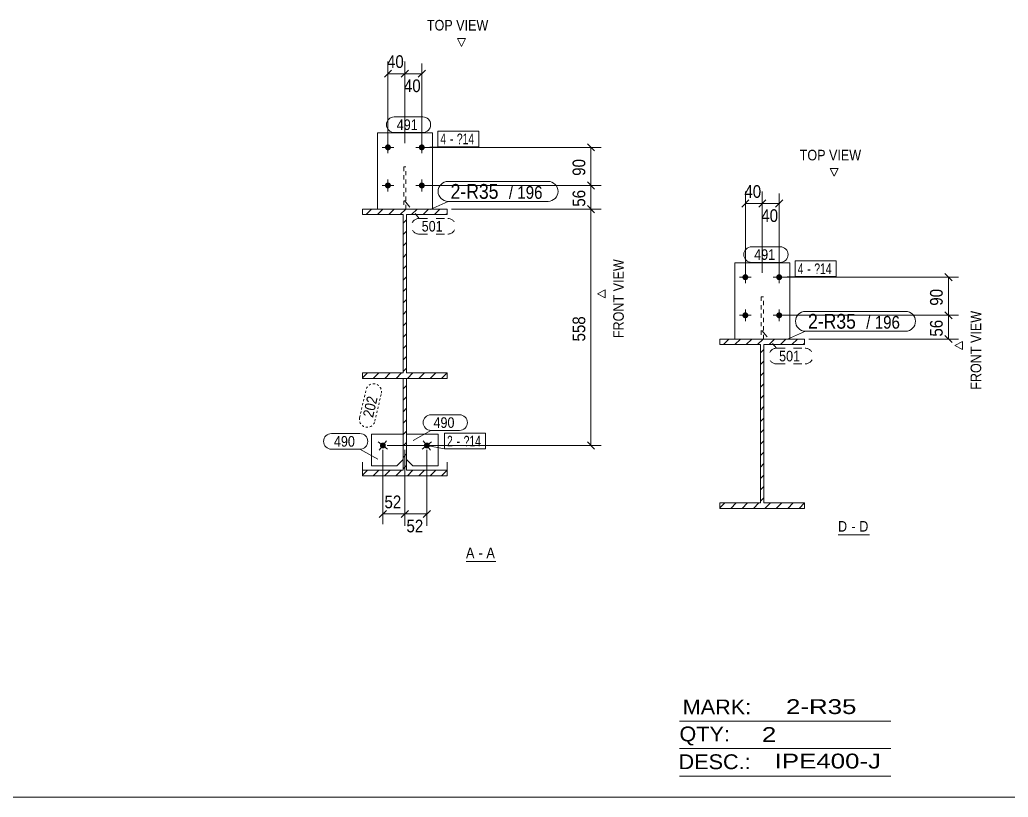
# Model space of a CAD drawing. Header units: millimetres. Extents: x 2 to 1174, y 1 to 825.
# Drawn here: x 236.1 to 469.7, y 5 to 188.7 of the extents above; entities that cross this region are included whole.
import ezdxf

# ---------------------------------------------------------------- set-up
doc = ezdxf.new("R2010")
doc.units = ezdxf.units.MM
for name, pattern in [('XKITLINE00', [0]), ('XKITLINE01', [4, 1, -1, 1, -1]), ('XKITLINE02', [4, 2, -2]), ('XKITLINE04', [3, 0.5, -0.5, 0.5, -0.5, 0.5, -0.5])]:
    doc.linetypes.add(name, pattern=pattern)
for name, color, linetype, lineweight in [('Bolt', 3, 'Continuous', 0), ('BoltMark', 7, 'Continuous', 0), ('Dimensions', 7, 'Continuous', 0), ('DrawingSheet', 5, 'Continuous', 0), ('OtherObjectType', 7, 'Continuous', 0), ('Part', 2, 'Continuous', 0), ('PartMark', 7, 'Continuous', 0)]:
    doc.layers.add(name, color=color, linetype=linetype, lineweight=lineweight)
doc.styles.add('ARIAL', font='ARIAL.TTF')
doc.styles.add('ARIAL_NARROW', font='ARIALN.TTF')

# ---------------------------------------------------------------- blocks, each defined once
blk = doc.blocks.new('*A1')
at = {"layer": 'Part', "color": 7, "linetype": 'XKITLINE00', "lineweight": 0}
for p, q in [((402.4, 111.94), (403.7, 113.24)), ((405.1, 111.94), (406.4, 113.24)), ((407.79, 111.94), (409.09, 113.24)), ((410.49, 111.94), (411.79, 113.24)), ((413.18, 111.94), (414.48, 113.24)), ((415.87, 111.94), (417.17, 113.24)), ((418.57, 111.94), (419.87, 113.24)), ((421.26, 111.94), (421.58, 112.26)), ((411.18, 109.94), (411.98, 110.74)), ((411.18, 107.24), (411.98, 108.04)), ((411.18, 104.55), (411.98, 105.35)), ((411.18, 101.86), (411.98, 102.66)), ((411.18, 99.16), (411.98, 99.96)), ((411.18, 96.47), (411.98, 97.27)), ((411.18, 93.77), (411.98, 94.57)), ((411.18, 91.08), (411.98, 91.88)), ((411.18, 88.39), (411.98, 89.19)), ((411.18, 85.69), (411.98, 86.49)), ((411.18, 83), (411.98, 83.8)), ((411.18, 80.3), (411.98, 81.1)), ((411.18, 77.61), (411.98, 78.41)), ((411.18, 74.92), (411.98, 75.72)), ((401.58, 73.4), (402.72, 74.54)), ((404.12, 73.24), (405.42, 74.54)), ((406.81, 73.24), (408.11, 74.54)), ((409.5, 73.24), (410.8, 74.54)), ((412.2, 73.24), (413.5, 74.54)), ((414.89, 73.24), (416.19, 74.54)), ((417.59, 73.24), (418.89, 74.54)), ((420.28, 73.24), (421.58, 74.54)), ((421.58, 74.54), (421.58, 74.54))]:
    blk.add_line(p, q, dxfattribs=at)
blk = doc.blocks.new('*A3')
at = {"layer": 'Part', "color": 7, "linetype": 'XKITLINE00', "lineweight": 0}
for p, q in [((317.92, 142.62), (319.22, 143.92)), ((320.61, 142.62), (321.91, 143.92)), ((323.3, 142.62), (324.6, 143.92)), ((326, 142.62), (327.3, 143.92)), ((328.69, 142.62), (329.99, 143.92)), ((331.39, 142.62), (332.69, 143.92)), ((334.08, 142.62), (335.38, 143.92)), ((336.77, 142.62), (337.09, 142.93)), ((326.69, 140.62), (327.49, 141.42)), ((326.69, 137.92), (327.49, 138.72)), ((326.69, 135.23), (327.49, 136.03)), ((326.69, 132.53), (327.49, 133.33)), ((326.69, 129.84), (327.49, 130.64)), ((326.69, 127.15), (327.49, 127.95)), ((326.69, 124.45), (327.49, 125.25)), ((326.69, 121.76), (327.49, 122.56)), ((326.69, 119.06), (327.49, 119.86)), ((326.69, 116.37), (327.49, 117.17)), ((326.69, 113.68), (327.49, 114.48)), ((326.69, 110.98), (327.49, 111.78)), ((326.69, 108.29), (327.49, 109.09)), ((317.09, 104.08), (318.23, 105.22)), ((319.63, 103.92), (320.93, 105.22)), ((322.32, 103.92), (323.62, 105.22)), ((325.02, 103.92), (326.32, 105.22)), ((326.69, 105.59), (327.49, 106.39)), ((327.71, 103.92), (329.01, 105.22)), ((330.4, 103.92), (331.7, 105.22)), ((333.1, 103.92), (334.4, 105.22)), ((335.79, 103.92), (337.09, 105.22)), ((337.09, 105.22), (337.09, 105.22))]:
    blk.add_line(p, q, dxfattribs=at)
blk = doc.blocks.new('*A4')
at = {"layer": 'Part', "color": 7, "linetype": 'XKITLINE00', "lineweight": 0}
for p, q in [((326.69, 101.45), (327.49, 102.25)), ((326.69, 98.76), (327.49, 99.56)), ((326.69, 96.07), (327.49, 96.87)), ((326.69, 93.37), (327.49, 94.17)), ((326.69, 90.68), (327.49, 91.48)), ((326.69, 87.98), (327.49, 88.78)), ((326.69, 85.29), (327.49, 86.09)), ((317.09, 81.08), (318.23, 82.22)), ((319.6, 80.9), (320.93, 82.22)), ((322.3, 80.9), (323.62, 82.22)), ((324.99, 80.9), (326.32, 82.22)), ((326.69, 82.6), (327.49, 83.4)), ((327.69, 80.9), (329.01, 82.22)), ((330.38, 80.9), (331.7, 82.22)), ((333.07, 80.9), (334.4, 82.22)), ((335.77, 80.9), (337.09, 82.22)), ((337.09, 82.22), (337.09, 82.22))]:
    blk.add_line(p, q, dxfattribs=at)
blk = doc.blocks.new('*A153')
at = {"layer": 'Bolt'}
for points in [[(408.28, 127.81), (408.28, 127.77), (408.27, 127.74), (408.27, 127.7), (408.26, 127.67), (408.25, 127.64), (408.24, 127.6), (408.23, 127.57), (408.21, 127.54), (408.2, 127.51), (408.18, 127.48), (408.16, 127.45), (408.14, 127.42), (408.12, 127.4), (408.1, 127.37), (408.07, 127.34), (408.05, 127.32), (408.02, 127.3), (408, 127.28), (407.97, 127.26), (407.94, 127.24), (407.91, 127.22), (407.88, 127.21), (407.85, 127.19), (407.82, 127.18), (407.78, 127.17), (407.75, 127.16), (407.72, 127.15), (407.68, 127.15), (407.65, 127.14), (407.61, 127.14), (407.58, 127.14), (407.55, 127.14), (407.51, 127.14), (407.48, 127.15), (407.44, 127.15), (407.41, 127.16), (407.38, 127.17), (407.34, 127.18), (407.31, 127.19), (407.28, 127.21), (407.25, 127.22), (407.22, 127.24), (407.19, 127.26), (407.16, 127.28), (407.14, 127.3), (407.11, 127.32), (407.08, 127.34), (407.06, 127.37), (407.04, 127.4), (407.02, 127.42), (407, 127.45), (406.98, 127.48), (406.96, 127.51), (406.95, 127.54), (406.93, 127.57), (406.92, 127.6), (406.91, 127.64), (406.9, 127.67), (406.89, 127.7), (406.89, 127.74), (406.88, 127.77), (406.88, 127.81), (406.88, 127.84), (406.88, 127.87), (406.88, 127.91), (406.89, 127.94), (406.89, 127.98), (406.9, 128.01), (406.91, 128.04), (406.92, 128.08), (406.93, 128.11), (406.95, 128.14), (406.96, 128.17), (406.98, 128.2), (407, 128.23), (407.02, 128.26), (407.04, 128.28), (407.06, 128.31), (407.08, 128.33), (407.11, 128.36), (407.14, 128.38), (407.16, 128.4), (407.19, 128.42), (407.22, 128.44), (407.25, 128.46), (407.28, 128.47), (407.31, 128.49), (407.34, 128.5), (407.38, 128.51), (407.41, 128.52), (407.44, 128.53), (407.48, 128.53), (407.51, 128.54), (407.55, 128.54), (407.58, 128.54), (407.61, 128.54), (407.65, 128.54), (407.68, 128.53), (407.72, 128.53), (407.75, 128.52), (407.78, 128.51), (407.82, 128.5), (407.85, 128.49), (407.88, 128.47), (407.91, 128.46), (407.94, 128.44), (407.97, 128.42), (408, 128.4), (408.02, 128.38), (408.05, 128.36), (408.07, 128.33), (408.1, 128.31), (408.12, 128.28), (408.14, 128.26), (408.16, 128.23), (408.18, 128.2), (408.2, 128.17), (408.21, 128.14), (408.23, 128.11), (408.24, 128.08), (408.25, 128.04), (408.26, 128.01), (408.27, 127.98), (408.27, 127.94), (408.28, 127.91), (408.28, 127.87), (408.28, 127.84)], [(416.28, 127.81), (416.28, 127.77), (416.27, 127.74), (416.27, 127.7), (416.26, 127.67), (416.25, 127.64), (416.24, 127.6), (416.23, 127.57), (416.21, 127.54), (416.2, 127.51), (416.18, 127.48), (416.16, 127.45), (416.14, 127.42), (416.12, 127.4), (416.1, 127.37), (416.07, 127.34), (416.05, 127.32), (416.02, 127.3), (416, 127.28), (415.97, 127.26), (415.94, 127.24), (415.91, 127.22), (415.88, 127.21), (415.85, 127.19), (415.82, 127.18), (415.78, 127.17), (415.75, 127.16), (415.72, 127.15), (415.68, 127.15), (415.65, 127.14), (415.61, 127.14), (415.58, 127.14), (415.55, 127.14), (415.51, 127.14), (415.48, 127.15), (415.44, 127.15), (415.41, 127.16), (415.38, 127.17), (415.34, 127.18), (415.31, 127.19), (415.28, 127.21), (415.25, 127.22), (415.22, 127.24), (415.19, 127.26), (415.16, 127.28), (415.14, 127.3), (415.11, 127.32), (415.08, 127.34), (415.06, 127.37), (415.04, 127.4), (415.02, 127.42), (415, 127.45), (414.98, 127.48), (414.96, 127.51), (414.95, 127.54), (414.93, 127.57), (414.92, 127.6), (414.91, 127.64), (414.9, 127.67), (414.89, 127.7), (414.89, 127.74), (414.88, 127.77), (414.88, 127.81), (414.88, 127.84), (414.88, 127.87), (414.88, 127.91), (414.89, 127.94), (414.89, 127.98), (414.9, 128.01), (414.91, 128.04), (414.92, 128.08), (414.93, 128.11), (414.95, 128.14), (414.96, 128.17), (414.98, 128.2), (415, 128.23), (415.02, 128.26), (415.04, 128.28), (415.06, 128.31), (415.08, 128.33), (415.11, 128.36), (415.14, 128.38), (415.16, 128.4), (415.19, 128.42), (415.22, 128.44), (415.25, 128.46), (415.28, 128.47), (415.31, 128.49), (415.34, 128.5), (415.38, 128.51), (415.41, 128.52), (415.44, 128.53), (415.48, 128.53), (415.51, 128.54), (415.55, 128.54), (415.58, 128.54), (415.61, 128.54), (415.65, 128.54), (415.68, 128.53), (415.72, 128.53), (415.75, 128.52), (415.78, 128.51), (415.82, 128.5), (415.85, 128.49), (415.88, 128.47), (415.91, 128.46), (415.94, 128.44), (415.97, 128.42), (416, 128.4), (416.02, 128.38), (416.05, 128.36), (416.07, 128.33), (416.1, 128.31), (416.12, 128.28), (416.14, 128.26), (416.16, 128.23), (416.18, 128.2), (416.2, 128.17), (416.21, 128.14), (416.23, 128.11), (416.24, 128.08), (416.25, 128.04), (416.26, 128.01), (416.27, 127.98), (416.27, 127.94), (416.28, 127.91), (416.28, 127.87), (416.28, 127.84)], [(408.28, 118.81), (408.28, 118.77), (408.27, 118.74), (408.27, 118.7), (408.26, 118.67), (408.25, 118.64), (408.24, 118.6), (408.23, 118.57), (408.21, 118.54), (408.2, 118.51), (408.18, 118.48), (408.16, 118.45), (408.14, 118.42), (408.12, 118.4), (408.1, 118.37), (408.07, 118.34), (408.05, 118.32), (408.02, 118.3), (408, 118.28), (407.97, 118.26), (407.94, 118.24), (407.91, 118.22), (407.88, 118.21), (407.85, 118.19), (407.82, 118.18), (407.78, 118.17), (407.75, 118.16), (407.72, 118.15), (407.68, 118.15), (407.65, 118.14), (407.61, 118.14), (407.58, 118.14), (407.55, 118.14), (407.51, 118.14), (407.48, 118.15), (407.44, 118.15), (407.41, 118.16), (407.38, 118.17), (407.34, 118.18), (407.31, 118.19), (407.28, 118.21), (407.25, 118.22), (407.22, 118.24), (407.19, 118.26), (407.16, 118.28), (407.14, 118.3), (407.11, 118.32), (407.08, 118.34), (407.06, 118.37), (407.04, 118.4), (407.02, 118.42), (407, 118.45), (406.98, 118.48), (406.96, 118.51), (406.95, 118.54), (406.93, 118.57), (406.92, 118.6), (406.91, 118.64), (406.9, 118.67), (406.89, 118.7), (406.89, 118.74), (406.88, 118.77), (406.88, 118.81), (406.88, 118.84), (406.88, 118.87), (406.88, 118.91), (406.89, 118.94), (406.89, 118.98), (406.9, 119.01), (406.91, 119.04), (406.92, 119.08), (406.93, 119.11), (406.95, 119.14), (406.96, 119.17), (406.98, 119.2), (407, 119.23), (407.02, 119.26), (407.04, 119.28), (407.06, 119.31), (407.08, 119.33), (407.11, 119.36), (407.14, 119.38), (407.16, 119.4), (407.19, 119.42), (407.22, 119.44), (407.25, 119.46), (407.28, 119.47), (407.31, 119.49), (407.34, 119.5), (407.38, 119.51), (407.41, 119.52), (407.44, 119.53), (407.48, 119.53), (407.51, 119.54), (407.55, 119.54), (407.58, 119.54), (407.61, 119.54), (407.65, 119.54), (407.68, 119.53), (407.72, 119.53), (407.75, 119.52), (407.78, 119.51), (407.82, 119.5), (407.85, 119.49), (407.88, 119.47), (407.91, 119.46), (407.94, 119.44), (407.97, 119.42), (408, 119.4), (408.02, 119.38), (408.05, 119.36), (408.07, 119.33), (408.1, 119.31), (408.12, 119.28), (408.14, 119.26), (408.16, 119.23), (408.18, 119.2), (408.2, 119.17), (408.21, 119.14), (408.23, 119.11), (408.24, 119.08), (408.25, 119.04), (408.26, 119.01), (408.27, 118.98), (408.27, 118.94), (408.28, 118.91), (408.28, 118.87), (408.28, 118.84)], [(416.28, 118.81), (416.28, 118.77), (416.27, 118.74), (416.27, 118.7), (416.26, 118.67), (416.25, 118.64), (416.24, 118.6), (416.23, 118.57), (416.21, 118.54), (416.2, 118.51), (416.18, 118.48), (416.16, 118.45), (416.14, 118.42), (416.12, 118.4), (416.1, 118.37), (416.07, 118.34), (416.05, 118.32), (416.02, 118.3), (416, 118.28), (415.97, 118.26), (415.94, 118.24), (415.91, 118.22), (415.88, 118.21), (415.85, 118.19), (415.82, 118.18), (415.78, 118.17), (415.75, 118.16), (415.72, 118.15), (415.68, 118.15), (415.65, 118.14), (415.61, 118.14), (415.58, 118.14), (415.55, 118.14), (415.51, 118.14), (415.48, 118.15), (415.44, 118.15), (415.41, 118.16), (415.38, 118.17), (415.34, 118.18), (415.31, 118.19), (415.28, 118.21), (415.25, 118.22), (415.22, 118.24), (415.19, 118.26), (415.16, 118.28), (415.14, 118.3), (415.11, 118.32), (415.08, 118.34), (415.06, 118.37), (415.04, 118.4), (415.02, 118.42), (415, 118.45), (414.98, 118.48), (414.96, 118.51), (414.95, 118.54), (414.93, 118.57), (414.92, 118.6), (414.91, 118.64), (414.9, 118.67), (414.89, 118.7), (414.89, 118.74), (414.88, 118.77), (414.88, 118.81), (414.88, 118.84), (414.88, 118.87), (414.88, 118.91), (414.89, 118.94), (414.89, 118.98), (414.9, 119.01), (414.91, 119.04), (414.92, 119.08), (414.93, 119.11), (414.95, 119.14), (414.96, 119.17), (414.98, 119.2), (415, 119.23), (415.02, 119.26), (415.04, 119.28), (415.06, 119.31), (415.08, 119.33), (415.11, 119.36), (415.14, 119.38), (415.16, 119.4), (415.19, 119.42), (415.22, 119.44), (415.25, 119.46), (415.28, 119.47), (415.31, 119.49), (415.34, 119.5), (415.38, 119.51), (415.41, 119.52), (415.44, 119.53), (415.48, 119.53), (415.51, 119.54), (415.55, 119.54), (415.58, 119.54), (415.61, 119.54), (415.65, 119.54), (415.68, 119.53), (415.72, 119.53), (415.75, 119.52), (415.78, 119.51), (415.82, 119.5), (415.85, 119.49), (415.88, 119.47), (415.91, 119.46), (415.94, 119.44), (415.97, 119.42), (416, 119.4), (416.02, 119.38), (416.05, 119.36), (416.07, 119.33), (416.1, 119.31), (416.12, 119.28), (416.14, 119.26), (416.16, 119.23), (416.18, 119.2), (416.2, 119.17), (416.21, 119.14), (416.23, 119.11), (416.24, 119.08), (416.25, 119.04), (416.26, 119.01), (416.27, 118.98), (416.27, 118.94), (416.28, 118.91), (416.28, 118.87), (416.28, 118.84)]]:
    blk.add_hatch(color=3, dxfattribs=at).paths.add_polyline_path(points, flags=17)
at = {"layer": 'Bolt', "color": 3, "linetype": 'XKITLINE00', "lineweight": 0}
for p, q in [((407.58, 129.24), (407.58, 126.44)), ((415.58, 129.24), (415.58, 126.44)), ((408.98, 127.84), (406.18, 127.84)), ((416.98, 127.84), (414.18, 127.84)), ((407.58, 120.24), (407.58, 117.44)), ((415.58, 120.24), (415.58, 117.44)), ((408.98, 118.84), (406.18, 118.84)), ((416.98, 118.84), (414.18, 118.84))]:
    blk.add_line(p, q, dxfattribs=at)
blk = doc.blocks.new('*A154')
at = {"layer": 'Part', "color": 2, "linetype": 'XKITLINE00', "lineweight": 0}
for p, q in [((401.58, 111.94), (401.58, 113.24)), ((401.58, 113.24), (421.58, 113.24)), ((421.58, 113.24), (421.58, 111.94)), ((411.18, 111.94), (401.58, 111.94)), ((411.18, 74.54), (411.18, 111.94)), ((421.58, 111.94), (411.98, 111.94)), ((411.98, 111.94), (411.98, 74.54)), ((401.58, 73.24), (401.58, 74.54)), ((401.58, 74.54), (411.18, 74.54)), ((421.58, 73.24), (401.58, 73.24)), ((411.98, 74.54), (421.58, 74.54)), ((421.58, 74.54), (421.58, 73.24))]:
    blk.add_line(p, q, dxfattribs=at)
blk = doc.blocks.new('*A155')
at = {"layer": 'Part', "color": 7, "linetype": 'XKITLINE01', "lineweight": 0}
for p, q in [((411.83, 123.24), (411.33, 123.24)), ((411.33, 123.24), (411.33, 113.24)), ((411.83, 113.24), (411.83, 123.24)), ((411.33, 113.24), (411.83, 113.24))]:
    blk.add_line(p, q, dxfattribs=at)
blk = doc.blocks.new('*A156')
at = {"layer": 'Part', "color": 2, "linetype": 'XKITLINE00', "lineweight": 0}
for p, q in [((405.08, 113.24), (405.08, 131.24)), ((405.08, 131.24), (418.08, 131.24)), ((418.08, 131.24), (418.08, 113.24))]:
    blk.add_line(p, q, dxfattribs=at)
at = {"layer": 'Part', "color": 7, "linetype": 'XKITLINE01', "lineweight": 0}
blk.add_line((418.08, 113.24), (405.08, 113.24), dxfattribs=at)
blk = doc.blocks.new('*A165')
at = {"layer": 'Bolt'}
blk.add_hatch(color=3, dxfattribs=at).paths.add_polyline_path([(321.44, 87.56), (321.41, 87.58), (321.39, 87.6), (321.36, 87.63), (321.34, 87.66), (321.32, 87.68), (321.3, 87.71), (321.28, 87.74), (321.27, 87.77), (321.25, 87.8), (321.24, 87.84), (321.23, 87.87), (321.22, 87.9), (321.21, 87.93), (321.2, 87.97), (321.2, 88), (321.19, 88.04), (321.19, 88.07), (321.19, 88.1), (321.19, 88.14), (321.2, 88.17), (321.2, 88.21), (321.21, 88.24), (321.22, 88.27), (321.23, 88.31), (321.24, 88.34), (321.25, 88.37), (321.27, 88.4), (321.28, 88.43), (321.3, 88.46), (321.32, 88.49), (321.34, 88.52), (321.36, 88.54), (321.38, 88.57), (321.41, 88.59), (321.43, 88.62), (321.46, 88.64), (321.49, 88.66), (321.52, 88.68), (321.55, 88.7), (321.58, 88.71), (321.61, 88.73), (321.64, 88.74), (321.67, 88.75), (321.7, 88.76), (321.74, 88.77), (321.77, 88.78), (321.8, 88.78), (321.84, 88.79), (321.87, 88.79), (321.91, 88.79), (321.94, 88.79), (321.98, 88.78), (322.01, 88.78), (322.04, 88.77), (322.08, 88.76), (322.11, 88.75), (322.14, 88.74), (322.17, 88.73), (322.21, 88.71), (322.24, 88.7), (322.26, 88.68), (322.29, 88.66), (322.32, 88.64), (322.35, 88.62), (322.37, 88.6), (322.4, 88.57), (322.42, 88.55), (322.44, 88.52), (322.46, 88.49), (322.48, 88.46), (322.5, 88.43), (322.52, 88.4), (322.53, 88.37), (322.54, 88.34), (322.56, 88.31), (322.57, 88.28), (322.57, 88.24), (322.58, 88.21), (322.59, 88.18), (322.59, 88.14), (322.59, 88.11), (322.59, 88.07), (322.59, 88.04), (322.59, 88), (322.58, 87.97), (322.57, 87.94), (322.57, 87.9), (322.56, 87.87), (322.55, 87.84), (322.53, 87.81), (322.52, 87.77), (322.5, 87.74), (322.48, 87.72), (322.46, 87.69), (322.44, 87.66), (322.42, 87.63), (322.4, 87.61), (322.38, 87.58), (322.35, 87.56), (322.32, 87.54), (322.3, 87.52), (322.27, 87.5), (322.24, 87.48), (322.21, 87.46), (322.18, 87.45), (322.14, 87.44), (322.11, 87.42), (322.08, 87.41), (322.05, 87.41), (322.01, 87.4), (321.98, 87.39), (321.94, 87.39), (321.91, 87.39), (321.88, 87.39), (321.84, 87.39), (321.81, 87.39), (321.77, 87.4), (321.74, 87.41), (321.71, 87.41), (321.67, 87.42), (321.64, 87.43), (321.61, 87.45), (321.58, 87.46), (321.55, 87.48), (321.52, 87.5), (321.49, 87.52), (321.46, 87.54)], flags=17)
at = {"layer": 'Bolt', "color": 3, "linetype": 'XKITLINE00', "lineweight": 0}
for p, q in [((323, 87.23), (320.79, 88.95)), ((321.03, 86.98), (322.75, 89.19))]:
    blk.add_line(p, q, dxfattribs=at)
blk = doc.blocks.new('*A166')
at = {"layer": 'Bolt'}
blk.add_hatch(color=3, dxfattribs=at).paths.add_polyline_path([(331.89, 88.66), (331.92, 88.68), (331.95, 88.7), (331.98, 88.71), (332.01, 88.73), (332.04, 88.74), (332.07, 88.75), (332.11, 88.76), (332.14, 88.77), (332.17, 88.78), (332.21, 88.78), (332.24, 88.79), (332.28, 88.79), (332.31, 88.79), (332.34, 88.79), (332.38, 88.78), (332.41, 88.78), (332.45, 88.77), (332.48, 88.76), (332.51, 88.75), (332.54, 88.74), (332.58, 88.73), (332.61, 88.71), (332.64, 88.7), (332.67, 88.68), (332.7, 88.66), (332.72, 88.64), (332.75, 88.62), (332.78, 88.59), (332.8, 88.57), (332.82, 88.54), (332.84, 88.52), (332.86, 88.49), (332.88, 88.46), (332.9, 88.43), (332.92, 88.4), (332.93, 88.37), (332.95, 88.34), (332.96, 88.31), (332.97, 88.27), (332.97, 88.24), (332.98, 88.21), (332.99, 88.17), (332.99, 88.14), (332.99, 88.1), (332.99, 88.07), (332.99, 88.04), (332.99, 88), (332.98, 87.97), (332.97, 87.93), (332.97, 87.9), (332.96, 87.87), (332.94, 87.84), (332.93, 87.8), (332.92, 87.77), (332.9, 87.74), (332.88, 87.71), (332.86, 87.68), (332.84, 87.66), (332.82, 87.63), (332.8, 87.6), (332.77, 87.58), (332.75, 87.56), (332.72, 87.54), (332.69, 87.52), (332.66, 87.5), (332.64, 87.48), (332.61, 87.46), (332.57, 87.45), (332.54, 87.43), (332.51, 87.42), (332.48, 87.41), (332.44, 87.41), (332.41, 87.4), (332.38, 87.39), (332.34, 87.39), (332.31, 87.39), (332.27, 87.39), (332.24, 87.39), (332.2, 87.39), (332.17, 87.4), (332.14, 87.41), (332.1, 87.41), (332.07, 87.42), (332.04, 87.44), (332.01, 87.45), (331.98, 87.46), (331.95, 87.48), (331.92, 87.5), (331.89, 87.52), (331.86, 87.54), (331.83, 87.56), (331.81, 87.58), (331.78, 87.61), (331.76, 87.63), (331.74, 87.66), (331.72, 87.69), (331.7, 87.72), (331.68, 87.74), (331.67, 87.77), (331.65, 87.81), (331.64, 87.84), (331.63, 87.87), (331.62, 87.9), (331.61, 87.94), (331.6, 87.97), (331.6, 88), (331.59, 88.04), (331.59, 88.07), (331.59, 88.11), (331.59, 88.14), (331.6, 88.18), (331.6, 88.21), (331.61, 88.24), (331.62, 88.28), (331.63, 88.31), (331.64, 88.34), (331.65, 88.37), (331.67, 88.4), (331.68, 88.43), (331.7, 88.46), (331.72, 88.49), (331.74, 88.52), (331.76, 88.55), (331.79, 88.57), (331.81, 88.6), (331.84, 88.62), (331.86, 88.64)], flags=17)
at = {"layer": 'Bolt', "color": 3, "linetype": 'XKITLINE00', "lineweight": 0}
for p, q in [((331.19, 87.23), (333.4, 88.95)), ((331.43, 89.19), (333.15, 86.98))]:
    blk.add_line(p, q, dxfattribs=at)
blk = doc.blocks.new('*A167')
at = {"layer": 'Bolt'}
for points in [[(323.79, 158.48), (323.79, 158.45), (323.78, 158.41), (323.78, 158.38), (323.77, 158.35), (323.76, 158.31), (323.75, 158.28), (323.74, 158.25), (323.72, 158.22), (323.71, 158.19), (323.69, 158.16), (323.67, 158.13), (323.65, 158.1), (323.63, 158.07), (323.61, 158.05), (323.59, 158.02), (323.56, 158), (323.54, 157.98), (323.51, 157.95), (323.48, 157.93), (323.45, 157.92), (323.42, 157.9), (323.39, 157.88), (323.36, 157.87), (323.33, 157.86), (323.29, 157.85), (323.26, 157.84), (323.23, 157.83), (323.19, 157.82), (323.16, 157.82), (323.13, 157.82), (323.09, 157.82), (323.06, 157.82), (323.02, 157.82), (322.99, 157.82), (322.95, 157.83), (322.92, 157.84), (322.89, 157.85), (322.86, 157.86), (322.82, 157.87), (322.79, 157.88), (322.76, 157.9), (322.73, 157.92), (322.7, 157.93), (322.67, 157.95), (322.65, 157.98), (322.62, 158), (322.6, 158.02), (322.57, 158.05), (322.55, 158.07), (322.53, 158.1), (322.51, 158.13), (322.49, 158.16), (322.47, 158.19), (322.46, 158.22), (322.44, 158.25), (322.43, 158.28), (322.42, 158.31), (322.41, 158.35), (322.4, 158.38), (322.4, 158.41), (322.39, 158.45), (322.39, 158.48), (322.39, 158.52), (322.39, 158.55), (322.39, 158.59), (322.4, 158.62), (322.4, 158.65), (322.41, 158.69), (322.42, 158.72), (322.43, 158.75), (322.44, 158.78), (322.46, 158.82), (322.47, 158.85), (322.49, 158.88), (322.51, 158.91), (322.53, 158.93), (322.55, 158.96), (322.57, 158.99), (322.6, 159.01), (322.62, 159.04), (322.65, 159.06), (322.67, 159.08), (322.7, 159.1), (322.73, 159.12), (322.76, 159.13), (322.79, 159.15), (322.82, 159.16), (322.86, 159.18), (322.89, 159.19), (322.92, 159.2), (322.95, 159.2), (322.99, 159.21), (323.02, 159.21), (323.06, 159.22), (323.09, 159.22), (323.13, 159.22), (323.16, 159.21), (323.19, 159.21), (323.23, 159.2), (323.26, 159.2), (323.29, 159.19), (323.33, 159.18), (323.36, 159.16), (323.39, 159.15), (323.42, 159.13), (323.45, 159.12), (323.48, 159.1), (323.51, 159.08), (323.54, 159.06), (323.56, 159.04), (323.59, 159.01), (323.61, 158.99), (323.63, 158.96), (323.65, 158.93), (323.67, 158.91), (323.69, 158.88), (323.71, 158.85), (323.72, 158.82), (323.74, 158.78), (323.75, 158.75), (323.76, 158.72), (323.77, 158.69), (323.78, 158.65), (323.78, 158.62), (323.79, 158.59), (323.79, 158.55), (323.79, 158.52)], [(331.79, 158.48), (331.79, 158.45), (331.78, 158.41), (331.78, 158.38), (331.77, 158.35), (331.76, 158.31), (331.75, 158.28), (331.74, 158.25), (331.72, 158.22), (331.71, 158.19), (331.69, 158.16), (331.67, 158.13), (331.65, 158.1), (331.63, 158.07), (331.61, 158.05), (331.59, 158.02), (331.56, 158), (331.54, 157.98), (331.51, 157.95), (331.48, 157.93), (331.45, 157.92), (331.42, 157.9), (331.39, 157.88), (331.36, 157.87), (331.33, 157.86), (331.29, 157.85), (331.26, 157.84), (331.23, 157.83), (331.19, 157.82), (331.16, 157.82), (331.13, 157.82), (331.09, 157.82), (331.06, 157.82), (331.02, 157.82), (330.99, 157.82), (330.95, 157.83), (330.92, 157.84), (330.89, 157.85), (330.86, 157.86), (330.82, 157.87), (330.79, 157.88), (330.76, 157.9), (330.73, 157.92), (330.7, 157.93), (330.67, 157.95), (330.65, 157.98), (330.62, 158), (330.6, 158.02), (330.57, 158.05), (330.55, 158.07), (330.53, 158.1), (330.51, 158.13), (330.49, 158.16), (330.47, 158.19), (330.46, 158.22), (330.44, 158.25), (330.43, 158.28), (330.42, 158.31), (330.41, 158.35), (330.4, 158.38), (330.4, 158.41), (330.39, 158.45), (330.39, 158.48), (330.39, 158.52), (330.39, 158.55), (330.39, 158.59), (330.4, 158.62), (330.4, 158.65), (330.41, 158.69), (330.42, 158.72), (330.43, 158.75), (330.44, 158.78), (330.46, 158.82), (330.47, 158.85), (330.49, 158.88), (330.51, 158.91), (330.53, 158.93), (330.55, 158.96), (330.57, 158.99), (330.6, 159.01), (330.62, 159.04), (330.65, 159.06), (330.67, 159.08), (330.7, 159.1), (330.73, 159.12), (330.76, 159.13), (330.79, 159.15), (330.82, 159.16), (330.86, 159.18), (330.89, 159.19), (330.92, 159.2), (330.95, 159.2), (330.99, 159.21), (331.02, 159.21), (331.06, 159.22), (331.09, 159.22), (331.13, 159.22), (331.16, 159.21), (331.19, 159.21), (331.23, 159.2), (331.26, 159.2), (331.29, 159.19), (331.33, 159.18), (331.36, 159.16), (331.39, 159.15), (331.42, 159.13), (331.45, 159.12), (331.48, 159.1), (331.51, 159.08), (331.54, 159.06), (331.56, 159.04), (331.59, 159.01), (331.61, 158.99), (331.63, 158.96), (331.65, 158.93), (331.67, 158.91), (331.69, 158.88), (331.71, 158.85), (331.72, 158.82), (331.74, 158.78), (331.75, 158.75), (331.76, 158.72), (331.77, 158.69), (331.78, 158.65), (331.78, 158.62), (331.79, 158.59), (331.79, 158.55), (331.79, 158.52)], [(323.79, 149.48), (323.79, 149.45), (323.78, 149.41), (323.78, 149.38), (323.77, 149.35), (323.76, 149.31), (323.75, 149.28), (323.74, 149.25), (323.72, 149.22), (323.71, 149.19), (323.69, 149.16), (323.67, 149.13), (323.65, 149.1), (323.63, 149.07), (323.61, 149.05), (323.59, 149.02), (323.56, 149), (323.54, 148.98), (323.51, 148.95), (323.48, 148.93), (323.45, 148.92), (323.42, 148.9), (323.39, 148.88), (323.36, 148.87), (323.33, 148.86), (323.29, 148.85), (323.26, 148.84), (323.23, 148.83), (323.19, 148.82), (323.16, 148.82), (323.13, 148.82), (323.09, 148.82), (323.06, 148.82), (323.02, 148.82), (322.99, 148.82), (322.95, 148.83), (322.92, 148.84), (322.89, 148.85), (322.86, 148.86), (322.82, 148.87), (322.79, 148.88), (322.76, 148.9), (322.73, 148.92), (322.7, 148.93), (322.67, 148.95), (322.65, 148.98), (322.62, 149), (322.6, 149.02), (322.57, 149.05), (322.55, 149.07), (322.53, 149.1), (322.51, 149.13), (322.49, 149.16), (322.47, 149.19), (322.46, 149.22), (322.44, 149.25), (322.43, 149.28), (322.42, 149.31), (322.41, 149.35), (322.4, 149.38), (322.4, 149.41), (322.39, 149.45), (322.39, 149.48), (322.39, 149.52), (322.39, 149.55), (322.39, 149.59), (322.4, 149.62), (322.4, 149.65), (322.41, 149.69), (322.42, 149.72), (322.43, 149.75), (322.44, 149.78), (322.46, 149.82), (322.47, 149.85), (322.49, 149.88), (322.51, 149.91), (322.53, 149.93), (322.55, 149.96), (322.57, 149.99), (322.6, 150.01), (322.62, 150.04), (322.65, 150.06), (322.67, 150.08), (322.7, 150.1), (322.73, 150.12), (322.76, 150.13), (322.79, 150.15), (322.82, 150.16), (322.86, 150.18), (322.89, 150.19), (322.92, 150.2), (322.95, 150.2), (322.99, 150.21), (323.02, 150.21), (323.06, 150.22), (323.09, 150.22), (323.13, 150.22), (323.16, 150.21), (323.19, 150.21), (323.23, 150.2), (323.26, 150.2), (323.29, 150.19), (323.33, 150.18), (323.36, 150.16), (323.39, 150.15), (323.42, 150.13), (323.45, 150.12), (323.48, 150.1), (323.51, 150.08), (323.54, 150.06), (323.56, 150.04), (323.59, 150.01), (323.61, 149.99), (323.63, 149.96), (323.65, 149.93), (323.67, 149.91), (323.69, 149.88), (323.71, 149.85), (323.72, 149.82), (323.74, 149.78), (323.75, 149.75), (323.76, 149.72), (323.77, 149.69), (323.78, 149.65), (323.78, 149.62), (323.79, 149.59), (323.79, 149.55), (323.79, 149.52)], [(331.79, 149.48), (331.79, 149.45), (331.78, 149.41), (331.78, 149.38), (331.77, 149.35), (331.76, 149.31), (331.75, 149.28), (331.74, 149.25), (331.72, 149.22), (331.71, 149.19), (331.69, 149.16), (331.67, 149.13), (331.65, 149.1), (331.63, 149.07), (331.61, 149.05), (331.59, 149.02), (331.56, 149), (331.54, 148.98), (331.51, 148.95), (331.48, 148.93), (331.45, 148.92), (331.42, 148.9), (331.39, 148.88), (331.36, 148.87), (331.33, 148.86), (331.29, 148.85), (331.26, 148.84), (331.23, 148.83), (331.19, 148.82), (331.16, 148.82), (331.13, 148.82), (331.09, 148.82), (331.06, 148.82), (331.02, 148.82), (330.99, 148.82), (330.95, 148.83), (330.92, 148.84), (330.89, 148.85), (330.86, 148.86), (330.82, 148.87), (330.79, 148.88), (330.76, 148.9), (330.73, 148.92), (330.7, 148.93), (330.67, 148.95), (330.65, 148.98), (330.62, 149), (330.6, 149.02), (330.57, 149.05), (330.55, 149.07), (330.53, 149.1), (330.51, 149.13), (330.49, 149.16), (330.47, 149.19), (330.46, 149.22), (330.44, 149.25), (330.43, 149.28), (330.42, 149.31), (330.41, 149.35), (330.4, 149.38), (330.4, 149.41), (330.39, 149.45), (330.39, 149.48), (330.39, 149.52), (330.39, 149.55), (330.39, 149.59), (330.4, 149.62), (330.4, 149.65), (330.41, 149.69), (330.42, 149.72), (330.43, 149.75), (330.44, 149.78), (330.46, 149.82), (330.47, 149.85), (330.49, 149.88), (330.51, 149.91), (330.53, 149.93), (330.55, 149.96), (330.57, 149.99), (330.6, 150.01), (330.62, 150.04), (330.65, 150.06), (330.67, 150.08), (330.7, 150.1), (330.73, 150.12), (330.76, 150.13), (330.79, 150.15), (330.82, 150.16), (330.86, 150.18), (330.89, 150.19), (330.92, 150.2), (330.95, 150.2), (330.99, 150.21), (331.02, 150.21), (331.06, 150.22), (331.09, 150.22), (331.13, 150.22), (331.16, 150.21), (331.19, 150.21), (331.23, 150.2), (331.26, 150.2), (331.29, 150.19), (331.33, 150.18), (331.36, 150.16), (331.39, 150.15), (331.42, 150.13), (331.45, 150.12), (331.48, 150.1), (331.51, 150.08), (331.54, 150.06), (331.56, 150.04), (331.59, 150.01), (331.61, 149.99), (331.63, 149.96), (331.65, 149.93), (331.67, 149.91), (331.69, 149.88), (331.71, 149.85), (331.72, 149.82), (331.74, 149.78), (331.75, 149.75), (331.76, 149.72), (331.77, 149.69), (331.78, 149.65), (331.78, 149.62), (331.79, 149.59), (331.79, 149.55), (331.79, 149.52)]]:
    blk.add_hatch(color=3, dxfattribs=at).paths.add_polyline_path(points, flags=17)
at = {"layer": 'Bolt', "color": 3, "linetype": 'XKITLINE00', "lineweight": 0}
for p, q in [((323.09, 159.92), (323.09, 157.12)), ((331.09, 159.92), (331.09, 157.12)), ((324.49, 158.52), (321.69, 158.52)), ((332.49, 158.52), (329.69, 158.52)), ((323.09, 150.92), (323.09, 148.12)), ((331.09, 150.92), (331.09, 148.12)), ((324.49, 149.52), (321.69, 149.52)), ((332.49, 149.52), (329.69, 149.52))]:
    blk.add_line(p, q, dxfattribs=at)
blk = doc.blocks.new('*A168')
at = {"layer": 'Part', "color": 2, "linetype": 'XKITLINE00', "lineweight": 0}
for p, q in [((317.09, 142.62), (317.09, 143.92)), ((317.09, 143.92), (337.09, 143.92)), ((326.69, 142.62), (317.09, 142.62)), ((326.69, 105.22), (326.69, 142.62)), ((337.09, 142.62), (327.49, 142.62)), ((327.49, 142.62), (327.49, 105.22)), ((337.09, 143.92), (337.09, 142.62)), ((317.09, 103.92), (317.09, 105.22)), ((317.09, 105.22), (326.69, 105.22)), ((327.49, 105.22), (337.09, 105.22)), ((337.09, 105.22), (337.09, 103.92)), ((337.09, 103.92), (317.09, 103.92))]:
    blk.add_line(p, q, dxfattribs=at)
blk = doc.blocks.new('*A169')
at = {"layer": 'Part', "color": 2, "linetype": 'XKITLINE00', "lineweight": 0}
for p, q in [((326.69, 90.79), (319.19, 90.79)), ((319.19, 90.79), (319.19, 83.29)), ((325.19, 83.29), (326.69, 84.79)), ((319.19, 83.29), (325.19, 83.29))]:
    blk.add_line(p, q, dxfattribs=at)
at = {"layer": 'Part', "color": 7, "linetype": 'XKITLINE01', "lineweight": 0}
blk.add_line((326.69, 84.79), (326.69, 90.79), dxfattribs=at)
blk = doc.blocks.new('*A170')
at = {"layer": 'Part', "color": 2, "linetype": 'XKITLINE00', "lineweight": 0}
for p, q in [((327.49, 90.79), (334.99, 90.79)), ((334.99, 90.79), (334.99, 83.29)), ((328.99, 83.29), (327.49, 84.79)), ((334.99, 83.29), (328.99, 83.29))]:
    blk.add_line(p, q, dxfattribs=at)
at = {"layer": 'Part', "color": 7, "linetype": 'XKITLINE01', "lineweight": 0}
blk.add_line((327.49, 84.79), (327.49, 90.79), dxfattribs=at)
blk = doc.blocks.new('*A171')
at = {"layer": 'Part', "color": 7, "linetype": 'XKITLINE01', "lineweight": 0}
for p, q in [((327.34, 153.92), (326.84, 153.92)), ((326.84, 153.92), (326.84, 143.92)), ((327.34, 143.92), (327.34, 153.92)), ((326.84, 143.92), (327.34, 143.92))]:
    blk.add_line(p, q, dxfattribs=at)
blk = doc.blocks.new('*A172')
at = {"layer": 'Part', "color": 2, "linetype": 'XKITLINE00', "lineweight": 0}
for p, q in [((320.59, 143.92), (320.59, 161.92)), ((320.59, 161.92), (333.59, 161.92)), ((333.59, 161.92), (333.59, 143.92))]:
    blk.add_line(p, q, dxfattribs=at)
at = {"layer": 'Part', "color": 7, "linetype": 'XKITLINE01', "lineweight": 0}
blk.add_line((333.59, 143.92), (320.59, 143.92), dxfattribs=at)
blk = doc.blocks.new('*A173')
at = {"layer": 'Part', "color": 2, "linetype": 'XKITLINE00', "lineweight": 0}
for p, q in [((326.69, 82.22), (326.69, 103.92)), ((326.69, 103.92), (327.49, 103.92)), ((327.49, 103.92), (327.49, 103.92)), ((327.49, 103.92), (327.49, 82.22)), ((317.09, 80.9), (317.09, 84.17)), ((337.09, 80.9), (337.09, 84.17)), ((317.09, 82.22), (326.69, 82.22)), ((327.49, 82.22), (337.09, 82.22)), ((337.09, 80.9), (317.09, 80.9))]:
    blk.add_line(p, q, dxfattribs=at)
blk = doc.blocks.new('*A174')
at = {"layer": 'DrawingSheet', "color": 5, "linetype": 'XKITLINE00', "lineweight": 0}
blk.add_line((5, 5), (1174, 5), dxfattribs=at)
blk = doc.blocks.new('*A178')
at = {"layer": 'OtherObjectType', "color": 6, "linetype": 'XKITLINE00', "lineweight": 0}
for p, q in [((392, 23), (442, 23)), ((392, 16.5), (442, 16.5)), ((392, 10), (442, 10))]:
    blk.add_line(p, q, dxfattribs=at)
at = {"layer": 'OtherObjectType', "color": 6, "style": 'ARIAL_NARROW'}
for s, width, p in [('MARK:', 1.275, (392.77, 24.58)), ('2-R35', 1.525501, (417.19, 24.65)), ('QTY:', 1.275, (392, 18.19)), ('2', 1.525501, (411.49, 18.05)), ('DESC.:', 1.275, (391.79, 11.63)), ('IPE400-J', 1.525501, (414.5, 11.79))]:
    blk.add_text(s, height=3.5, dxfattribs=dict(at, width=width)).set_placement(p)
blk = doc.blocks.new('*A356')
at = {"layer": 'Dimensions', "color": 7, "linetype": 'XKITLINE00', "lineweight": 0}
for p, q in [((407.58, 128.84), (407.58, 148.09)), ((411.58, 128.84), (411.58, 148.09)), ((408.43, 146.09), (406.73, 144.39)), ((407.58, 145.24), (411.58, 145.24)), ((412.43, 146.09), (410.73, 144.39))]:
    blk.add_line(p, q, dxfattribs=at)
at = {"layer": 'Dimensions', "color": 3}
for p in [(407.58, 145.24), (411.58, 145.24)]:
    blk.add_point(p, dxfattribs=at)
at = {"layer": 'Dimensions', "color": 3, "style": 'ARIAL', "width": 0.85}
blk.add_text('40', height=3, dxfattribs=at).set_placement((407.35, 146.59))
blk = doc.blocks.new('*A357')
at = {"layer": 'Dimensions', "color": 7, "linetype": 'XKITLINE00', "lineweight": 0}
for p, q in [((411.58, 128.84), (411.58, 147.64)), ((415.58, 128.84), (415.58, 147.64)), ((412.43, 146.09), (410.73, 144.39)), ((411.58, 145.24), (415.58, 145.24)), ((416.43, 146.09), (414.73, 144.39))]:
    blk.add_line(p, q, dxfattribs=at)
at = {"layer": 'Dimensions', "color": 3}
for p in [(411.58, 145.24), (415.58, 145.24)]:
    blk.add_point(p, dxfattribs=at)
at = {"layer": 'Dimensions', "color": 3, "style": 'ARIAL', "width": 0.85}
blk.add_text('40', height=3, dxfattribs=at).set_placement((411.35, 140.89))
blk = doc.blocks.new('*A358')
at = {"layer": 'Dimensions', "color": 7, "linetype": 'XKITLINE00', "lineweight": 0}
for p, q in [((454.73, 119.69), (456.43, 117.99)), ((416.58, 118.84), (457.98, 118.84)), ((455.58, 113.24), (455.58, 118.84)), ((422.58, 113.24), (457.98, 113.24)), ((454.73, 114.09), (456.43, 112.39))]:
    blk.add_line(p, q, dxfattribs=at)
at = {"layer": 'Dimensions', "color": 3}
for p in [(455.58, 118.84), (455.58, 113.24)]:
    blk.add_point(p, dxfattribs=at)
at = {"layer": 'Dimensions', "color": 3, "style": 'ARIAL', "width": 0.85}
blk.add_text('56', height=3, rotation=90.0002, dxfattribs=at).set_placement((454.23, 113.81))
blk = doc.blocks.new('*A359')
at = {"layer": 'Dimensions', "color": 7, "linetype": 'XKITLINE00', "lineweight": 0}
for p, q in [((454.73, 128.69), (456.43, 126.99)), ((416.58, 127.84), (457.98, 127.84)), ((455.58, 118.84), (455.58, 127.84)), ((454.73, 119.69), (456.43, 117.99)), ((416.58, 118.84), (457.98, 118.84))]:
    blk.add_line(p, q, dxfattribs=at)
at = {"layer": 'Dimensions', "color": 3}
for p in [(455.58, 127.84), (455.58, 118.84)]:
    blk.add_point(p, dxfattribs=at)
at = {"layer": 'Dimensions', "color": 3, "style": 'ARIAL', "width": 0.85}
blk.add_text('90', height=3, rotation=90.0002, dxfattribs=at).set_placement((454.23, 121.11))
blk = doc.blocks.new('*A360')
at = {"layer": 'BoltMark', "color": 7, "linetype": 'XKITLINE00', "lineweight": 0}
for p, q in [((419.35, 131.69), (429.04, 131.69)), ((419.35, 127.99), (419.35, 131.69)), ((429.04, 127.99), (429.04, 131.69)), ((415.58, 127.84), (419.35, 127.99)), ((419.35, 127.99), (429.04, 127.99))]:
    blk.add_line(p, q, dxfattribs=at)
at = {"layer": 'BoltMark', "color": 3, "style": 'ARIAL_NARROW', "width": 0.85}
for s, p in [('4', (419.95, 128.59)), ('?14', (423.88, 128.59)), ('-', (422.22, 128.59))]:
    blk.add_text(s, height=2.5, dxfattribs=at).set_placement(p)
blk = doc.blocks.new('*A361')
at = {"layer": 'PartMark', "color": 7, "linetype": 'XKITLINE00', "lineweight": 0}
for p, q in [((421.79, 119.78), (445.44, 119.78)), ((417.55, 113.19), (421.79, 115.08)), ((421.79, 115.08), (445.44, 115.08))]:
    blk.add_line(p, q, dxfattribs=at)
for centre, start, end in [((421.79, 117.43), 90, 270), ((445.44, 117.43), 270, 90)]:
    blk.add_arc(centre, 2.35, start, end, dxfattribs=at)
at = {"layer": 'PartMark', "color": 1, "style": 'ARIAL', "width": 0.85}
blk.add_text('2-R35', height=3.5, dxfattribs=at).set_placement((422.39, 115.68))
at = {"layer": 'PartMark', "color": 3, "style": 'ARIAL', "width": 0.85}
for s, p in [('/', (436.15, 115.68)), ('196', (438.17, 115.68))]:
    blk.add_text(s, height=3, dxfattribs=at).set_placement(p)
blk = doc.blocks.new('*A362')
at = {"layer": 'PartMark', "color": 7, "linetype": 'XKITLINE02', "lineweight": 0}
for p, q in [((411.46, 115.27), (414.96, 111.06)), ((414.96, 111.06), (421.72, 111.06)), ((414.96, 107.36), (421.72, 107.36))]:
    blk.add_line(p, q, dxfattribs=at)
for centre, start, end in [((414.96, 109.21), 90, 270), ((421.72, 109.21), 270, 90)]:
    blk.add_arc(centre, 1.85, start, end, dxfattribs=at)
at = {"layer": 'PartMark', "color": 3, "style": 'ARIAL', "width": 0.85}
blk.add_text('501', height=2.5, dxfattribs=at).set_placement((415.56, 107.96))
blk = doc.blocks.new('*A363')
at = {"layer": 'PartMark', "color": 7, "linetype": 'XKITLINE00', "lineweight": 0}
for p, q in [((409.07, 135.04), (415.83, 135.04)), ((409.07, 131.34), (415.83, 131.34))]:
    blk.add_line(p, q, dxfattribs=at)
for centre, start, end in [((409.07, 133.19), 90, 270), ((415.83, 133.19), 270, 90)]:
    blk.add_arc(centre, 1.85, start, end, dxfattribs=at)
at = {"layer": 'PartMark', "color": 3, "style": 'ARIAL', "width": 0.85}
blk.add_text('491', height=2.5, dxfattribs=at).set_placement((409.67, 131.94))
blk = doc.blocks.new('*A364')
at = {"layer": 'OtherObjectType', "color": 7, "linetype": 'XKITLINE00', "lineweight": 0}
for p, q in [((428.58, 151.69), (427.64, 153.56)), ((427.64, 153.56), (429.52, 153.56)), ((429.52, 153.56), (428.58, 151.69)), ((428.58, 151.69), (428.58, 151.69)), ((457.08, 111.71), (458.95, 112.65)), ((458.95, 112.65), (458.95, 110.78)), ((458.95, 110.78), (457.08, 111.71)), ((457.08, 111.71), (457.08, 111.71)), ((429.49, 66.99), (436.92, 66.99))]:
    blk.add_line(p, q, dxfattribs=at)
at = {"layer": 'OtherObjectType', "color": 7, "style": 'ARIAL', "width": 0.85}
for s, p in [('TOP VIEW', (420.43, 155.44)), ('D', (429.49, 67.74)), ('D', (434.51, 67.74)), ('-', (432.65, 67.74))]:
    blk.add_text(s, height=2.5, dxfattribs=at).set_placement(p)
blk.add_text('FRONT VIEW', height=2.5, rotation=90, dxfattribs=at).set_placement((463.33, 101.25))
blk = doc.blocks.new('*A380')
at = {"layer": 'Dimensions', "color": 7, "linetype": 'XKITLINE00', "lineweight": 0}
for p, q in [((321.89, 87.09), (321.89, 69.52)), ((327.09, 87.09), (327.09, 69.52)), ((322.74, 72.77), (321.04, 71.07)), ((327.94, 72.77), (326.24, 71.07)), ((321.89, 71.92), (327.09, 71.92))]:
    blk.add_line(p, q, dxfattribs=at)
at = {"layer": 'Dimensions', "color": 3}
for p in [(321.89, 71.92), (327.09, 71.92)]:
    blk.add_point(p, dxfattribs=at)
at = {"layer": 'Dimensions', "color": 3, "style": 'ARIAL', "width": 0.85}
blk.add_text('52', height=3, dxfattribs=at).set_placement((322.27, 73.27))
blk = doc.blocks.new('*A381')
at = {"layer": 'Dimensions', "color": 7, "linetype": 'XKITLINE00', "lineweight": 0}
for p, q in [((327.09, 87.09), (327.09, 69.07)), ((332.29, 87.09), (332.29, 69.07)), ((327.94, 72.77), (326.24, 71.07)), ((333.14, 72.77), (331.44, 71.07)), ((327.09, 71.92), (332.29, 71.92))]:
    blk.add_line(p, q, dxfattribs=at)
at = {"layer": 'Dimensions', "color": 3}
for p in [(327.09, 71.92), (332.29, 71.92)]:
    blk.add_point(p, dxfattribs=at)
at = {"layer": 'Dimensions', "color": 3, "style": 'ARIAL', "width": 0.85}
blk.add_text('52', height=3, dxfattribs=at).set_placement((327.47, 67.57))
blk = doc.blocks.new('*A382')
at = {"layer": 'Dimensions', "color": 7, "linetype": 'XKITLINE00', "lineweight": 0}
for p, q in [((323.09, 159.52), (323.09, 178.77)), ((327.09, 159.52), (327.09, 178.77)), ((323.94, 176.77), (322.24, 175.07)), ((323.09, 175.92), (327.09, 175.92)), ((327.94, 176.77), (326.24, 175.07))]:
    blk.add_line(p, q, dxfattribs=at)
at = {"layer": 'Dimensions', "color": 3}
for p in [(323.09, 175.92), (327.09, 175.92)]:
    blk.add_point(p, dxfattribs=at)
at = {"layer": 'Dimensions', "color": 3, "style": 'ARIAL', "width": 0.85}
blk.add_text('40', height=3, dxfattribs=at).set_placement((322.87, 177.27))
blk = doc.blocks.new('*A383')
at = {"layer": 'Dimensions', "color": 7, "linetype": 'XKITLINE00', "lineweight": 0}
for p, q in [((327.09, 159.52), (327.09, 178.32)), ((331.09, 159.52), (331.09, 178.32)), ((327.94, 176.77), (326.24, 175.07)), ((327.09, 175.92), (331.09, 175.92)), ((331.94, 176.77), (330.24, 175.07))]:
    blk.add_line(p, q, dxfattribs=at)
at = {"layer": 'Dimensions', "color": 3}
for p in [(327.09, 175.92), (331.09, 175.92)]:
    blk.add_point(p, dxfattribs=at)
at = {"layer": 'Dimensions', "color": 3, "style": 'ARIAL', "width": 0.85}
blk.add_text('40', height=3, dxfattribs=at).set_placement((326.87, 171.57))
blk = doc.blocks.new('*A384')
at = {"layer": 'Dimensions', "color": 7, "linetype": 'XKITLINE00', "lineweight": 0}
for p, q in [((338.09, 143.92), (373.49, 143.92)), ((370.24, 144.77), (371.94, 143.07)), ((371.09, 88.09), (371.09, 143.92)), ((370.24, 88.94), (371.94, 87.24)), ((322.89, 88.09), (373.49, 88.09))]:
    blk.add_line(p, q, dxfattribs=at)
at = {"layer": 'Dimensions', "color": 3}
for p in [(371.09, 143.92), (371.09, 88.09)]:
    blk.add_point(p, dxfattribs=at)
at = {"layer": 'Dimensions', "color": 3, "style": 'ARIAL', "width": 0.85}
blk.add_text('558', height=3, rotation=90.0002, dxfattribs=at).set_placement((369.74, 112.66))
blk = doc.blocks.new('*A385')
at = {"layer": 'Dimensions', "color": 7, "linetype": 'XKITLINE00', "lineweight": 0}
for p, q in [((370.24, 150.37), (371.94, 148.67)), ((332.09, 149.52), (373.49, 149.52)), ((371.09, 143.92), (371.09, 149.52)), ((338.09, 143.92), (373.49, 143.92)), ((370.24, 144.77), (371.94, 143.07))]:
    blk.add_line(p, q, dxfattribs=at)
at = {"layer": 'Dimensions', "color": 3}
for p in [(371.09, 149.52), (371.09, 143.92)]:
    blk.add_point(p, dxfattribs=at)
at = {"layer": 'Dimensions', "color": 3, "style": 'ARIAL', "width": 0.85}
blk.add_text('56', height=3, rotation=90.0002, dxfattribs=at).set_placement((369.74, 144.49))
blk = doc.blocks.new('*A386')
at = {"layer": 'Dimensions', "color": 7, "linetype": 'XKITLINE00', "lineweight": 0}
for p, q in [((370.24, 159.37), (371.94, 157.67)), ((332.09, 158.52), (373.49, 158.52)), ((371.09, 149.52), (371.09, 158.52)), ((370.24, 150.37), (371.94, 148.67)), ((332.09, 149.52), (373.49, 149.52))]:
    blk.add_line(p, q, dxfattribs=at)
at = {"layer": 'Dimensions', "color": 3}
for p in [(371.09, 158.52), (371.09, 149.52)]:
    blk.add_point(p, dxfattribs=at)
at = {"layer": 'Dimensions', "color": 3, "style": 'ARIAL', "width": 0.85}
blk.add_text('90', height=3, rotation=90.0002, dxfattribs=at).set_placement((369.74, 151.79))
blk = doc.blocks.new('*A387')
at = {"layer": 'BoltMark', "color": 7, "linetype": 'XKITLINE00', "lineweight": 0}
for p, q in [((336.46, 90.97), (346.15, 90.97)), ((336.46, 87.27), (336.46, 90.97)), ((346.15, 87.27), (346.15, 90.97)), ((332.29, 88.09), (336.46, 87.27)), ((336.46, 87.27), (346.15, 87.27))]:
    blk.add_line(p, q, dxfattribs=at)
at = {"layer": 'BoltMark', "color": 3, "style": 'ARIAL_NARROW', "width": 0.85}
for s, p in [('2', (337.06, 87.87)), ('-', (339.33, 87.87)), ('?14', (340.99, 87.87))]:
    blk.add_text(s, height=2.5, dxfattribs=at).set_placement(p)
blk = doc.blocks.new('*A388')
at = {"layer": 'BoltMark', "color": 7, "linetype": 'XKITLINE00', "lineweight": 0}
for p, q in [((334.86, 162.37), (344.55, 162.37)), ((334.86, 158.67), (334.86, 162.37)), ((344.55, 158.67), (344.55, 162.37)), ((331.09, 158.52), (334.86, 158.67)), ((334.86, 158.67), (344.55, 158.67))]:
    blk.add_line(p, q, dxfattribs=at)
at = {"layer": 'BoltMark', "color": 3, "style": 'ARIAL_NARROW', "width": 0.85}
for s, p in [('4', (335.46, 159.27)), ('?14', (339.39, 159.27)), ('-', (337.73, 159.27))]:
    blk.add_text(s, height=2.5, dxfattribs=at).set_placement(p)
blk = doc.blocks.new('*A389')
at = {"layer": 'PartMark', "color": 7, "linetype": 'XKITLINE00', "lineweight": 0}
for p, q in [((309.72, 90.91), (316.48, 90.91)), ((309.72, 87.21), (316.48, 87.21)), ((320.72, 84.82), (316.48, 87.21))]:
    blk.add_line(p, q, dxfattribs=at)
for centre, start, end in [((309.72, 89.06), 90, 270), ((316.48, 89.06), 270, 90)]:
    blk.add_arc(centre, 1.85, start, end, dxfattribs=at)
at = {"layer": 'PartMark', "color": 3, "style": 'ARIAL', "width": 0.85}
blk.add_text('490', height=2.5, dxfattribs=at).set_placement((310.32, 87.81))
blk = doc.blocks.new('*A390')
at = {"layer": 'PartMark', "color": 7, "linetype": 'XKITLINE00', "lineweight": 0}
for p, q in [((333.26, 95.35), (340.03, 95.35)), ((329.02, 89.26), (333.26, 91.65)), ((333.26, 91.65), (340.03, 91.65))]:
    blk.add_line(p, q, dxfattribs=at)
for centre, start, end in [((333.26, 93.5), 90, 270), ((340.03, 93.5), 270, 90)]:
    blk.add_arc(centre, 1.85, start, end, dxfattribs=at)
at = {"layer": 'PartMark', "color": 3, "style": 'ARIAL', "width": 0.85}
blk.add_text('490', height=2.5, dxfattribs=at).set_placement((333.86, 92.25))
blk = doc.blocks.new('*A391')
at = {"layer": 'PartMark', "color": 7, "linetype": 'XKITLINE02', "lineweight": 0}
for p, q in [((326.97, 145.95), (330.47, 141.73)), ((330.47, 141.73), (337.23, 141.73)), ((330.47, 138.03), (337.23, 138.03))]:
    blk.add_line(p, q, dxfattribs=at)
for centre, start, end in [((330.47, 139.88), 90, 270), ((337.23, 139.88), 270, 90)]:
    blk.add_arc(centre, 1.85, start, end, dxfattribs=at)
at = {"layer": 'PartMark', "color": 3, "style": 'ARIAL', "width": 0.85}
blk.add_text('501', height=2.5, dxfattribs=at).set_placement((331.07, 138.63))
blk = doc.blocks.new('*A392')
at = {"layer": 'PartMark', "color": 7, "linetype": 'XKITLINE00', "lineweight": 0}
for p, q in [((337.3, 150.46), (360.95, 150.46)), ((333.06, 143.87), (337.3, 145.76)), ((337.3, 145.76), (360.95, 145.76))]:
    blk.add_line(p, q, dxfattribs=at)
for centre, start, end in [((337.3, 148.11), 90, 270), ((360.95, 148.11), 270, 90)]:
    blk.add_arc(centre, 2.35, start, end, dxfattribs=at)
at = {"layer": 'PartMark', "color": 1, "style": 'ARIAL', "width": 0.85}
blk.add_text('2-R35', height=3.5, dxfattribs=at).set_placement((337.9, 146.36))
at = {"layer": 'PartMark', "color": 3, "style": 'ARIAL', "width": 0.85}
for s, p in [('/', (351.67, 146.36)), ('196', (353.68, 146.36))]:
    blk.add_text(s, height=3, dxfattribs=at).set_placement(p)
blk = doc.blocks.new('*A393')
at = {"layer": 'PartMark', "color": 7, "linetype": 'XKITLINE04', "lineweight": 0}
for p, q in [((316.39, 94.66), (317.92, 101.25)), ((319.99, 93.82), (321.53, 100.41))]:
    blk.add_line(p, q, dxfattribs=at)
for centre, start, end in [((319.72, 100.83), 346.9143, 166.9143), ((318.19, 94.24), 166.9143, 346.9143)]:
    blk.add_arc(centre, 1.85, start, end, dxfattribs=at)
at = {"layer": 'PartMark', "color": 3, "style": 'ARIAL', "width": 0.85}
blk.add_text('202', height=2.5, rotation=76.9139, dxfattribs=at).set_placement((319.55, 94.54))
blk = doc.blocks.new('*A394')
at = {"layer": 'PartMark', "color": 7, "linetype": 'XKITLINE00', "lineweight": 0}
for p, q in [((324.58, 165.72), (331.34, 165.72)), ((324.58, 162.02), (331.34, 162.02))]:
    blk.add_line(p, q, dxfattribs=at)
for centre, start, end in [((324.58, 163.87), 90, 270), ((331.34, 163.87), 270, 90)]:
    blk.add_arc(centre, 1.85, start, end, dxfattribs=at)
at = {"layer": 'PartMark', "color": 3, "style": 'ARIAL', "width": 0.85}
blk.add_text('491', height=2.5, dxfattribs=at).set_placement((325.18, 162.62))
blk = doc.blocks.new('*A395')
at = {"layer": 'OtherObjectType', "color": 7, "linetype": 'XKITLINE00', "lineweight": 0}
for p, q in [((340.45, 182.37), (339.52, 184.24)), ((339.52, 184.24), (341.39, 184.24)), ((341.39, 184.24), (340.45, 182.37)), ((340.45, 182.37), (340.45, 182.37)), ((372.59, 123.92), (374.47, 124.85)), ((374.47, 122.98), (372.59, 123.92)), ((372.59, 123.92), (372.59, 123.92)), ((374.47, 124.85), (374.47, 122.98)), ((341.55, 60.72), (348.61, 60.72))]:
    blk.add_line(p, q, dxfattribs=at)
at = {"layer": 'OtherObjectType', "color": 7, "style": 'ARIAL', "width": 0.85}
for s, p in [('TOP VIEW', (332.3, 186.12)), ('A', (341.55, 61.47)), ('A', (346.38, 61.47)), ('-', (344.52, 61.47))]:
    blk.add_text(s, height=2.5, dxfattribs=at).set_placement(p)
blk.add_text('FRONT VIEW', height=2.5, rotation=90, dxfattribs=at).set_placement((378.84, 113.45))

msp = doc.modelspace()

# ---------------------------------------------------------------- block references
at = {"lineweight": 0}
for name in ['*A174', '*A382', '*A383', '*A394', '*A172', '*A388', '*A167', '*A386', '*A171', '*A385', '*A392', '*A356', '*A357', '*A391', '*A3', '*A168', '*A384', '*A363', '*A156', '*A360', '*A153', '*A359', '*A155', '*A358', '*A361', '*A362', '*A1', '*A154', '*A173', '*A393', '*A4', '*A390', '*A389', '*A169', '*A165', '*A170', '*A166', '*A387', '*A380', '*A381', '*A178']:
    msp.add_blockref(name, (0, 0), dxfattribs=at)
at = {"layer": 'OtherObjectType', "lineweight": 0}
for name in ['*A395', '*A364']:
    msp.add_blockref(name, (0, 0), dxfattribs=at)

doc.saveas('drawing.dxf')
